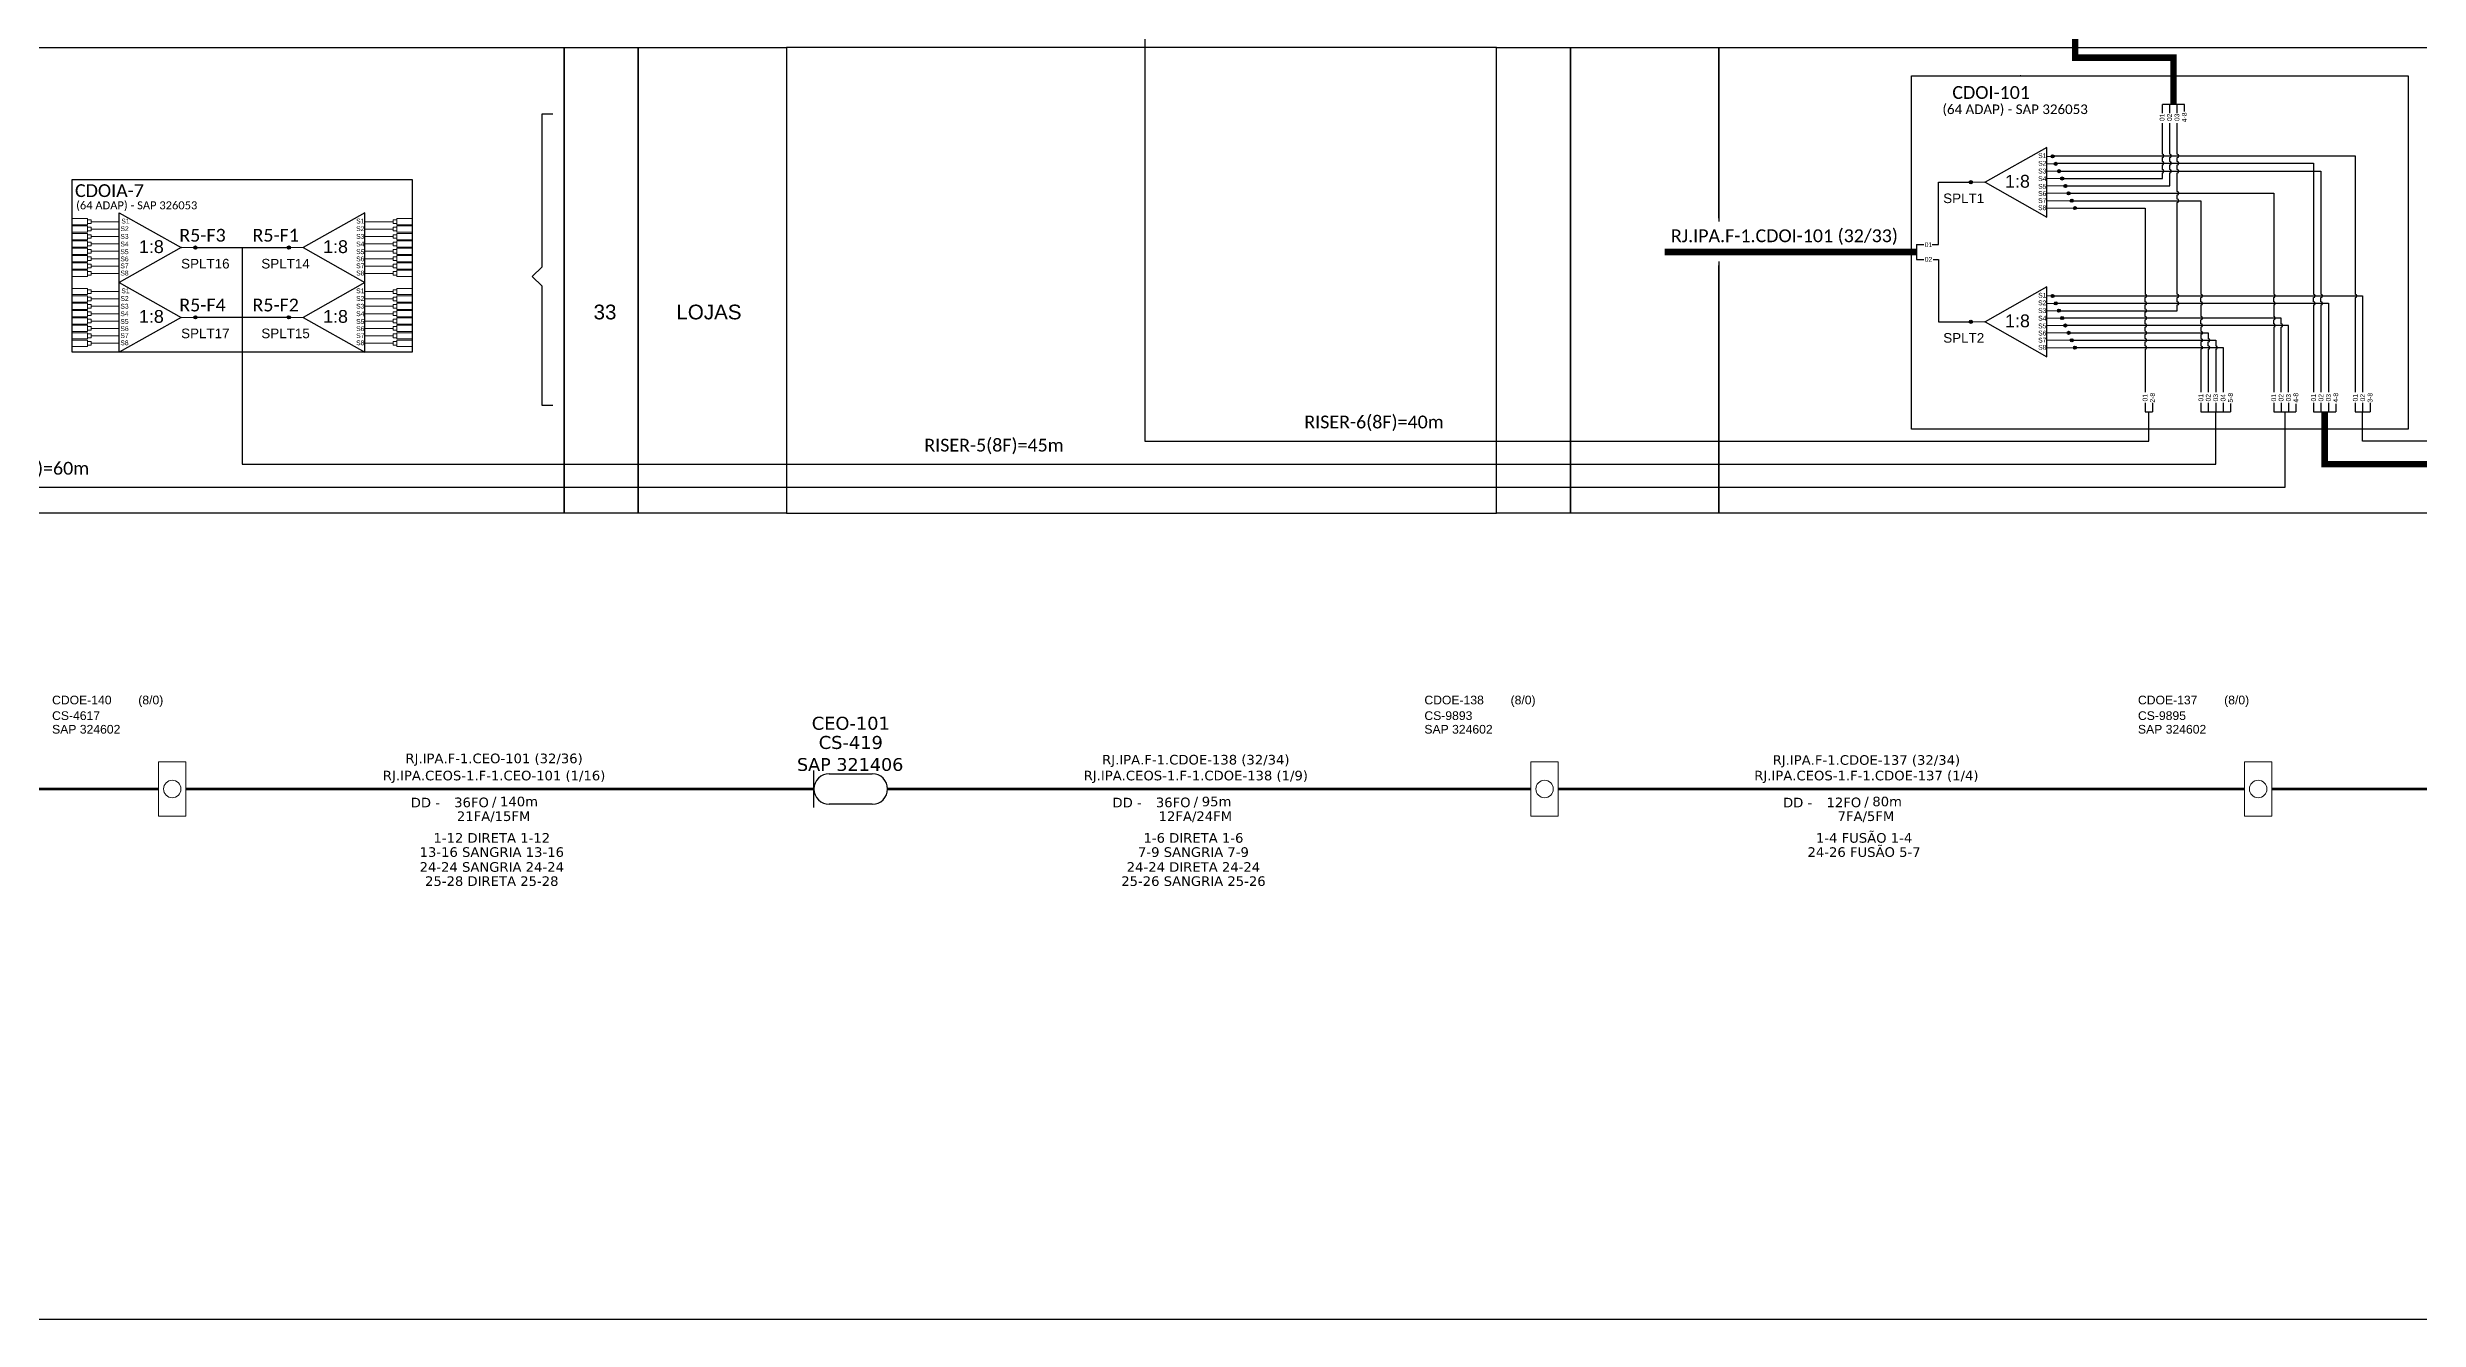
# Model space of a CAD drawing. Header units: millimetres. Extents: x 2752 to 3823, y -3651 to -2634.
# Drawn here: x 3041.8 to 3412.2, y -3651.2 to -3452.5 of the extents above; entities that cross this region are included whole.
import ezdxf
from ezdxf.enums import TextEntityAlignment as Align

# ---------------------------------------------------------------- set-up
doc = ezdxf.new("R2010")
doc.units = ezdxf.units.MM
for name, color, linetype, lineweight in [("20.0-LEGENDA DOS CDO'S", 1, 'Continuous', 0), ('20.1-CDO_INTERIOR', 1, 'Continuous', 0), ('40.1-ETIQUETAS', 1, 'Continuous', 20)]:
    doc.layers.add(name, color=color, linetype=linetype, lineweight=lineweight)
for name, color, linetype in [('20.3-CDO_CS', 1, 'Continuous'), ('20.4-CEO', 1, 'Continuous'), ('20.5-CABO EM DUTO', 1, 'Continuous')]:
    doc.layers.add(name, color=color, linetype=linetype)
doc.styles.add('ARIAL', font='arial.ttf')
doc.styles.add('siredit', font='verdana.ttf')
doc.styles.add('WMF-Calibri0', font='calibri.ttf')
doc.linetypes.add('RESERVA', pattern='A,0.5,-0.15,["RESERVA",Standard,S=0.18,R=0,X=0,Y=-0.1],-1.3', length=1.95)

# ---------------------------------------------------------------- blocks, each defined once
blk = doc.blocks.new('SPLT_1-8_DIV_DIR')
h = blk.add_hatch(color=3)
h.dxf.hatch_style = 1
edge = h.paths.add_edge_path()
edge.add_arc((12.77, 4.04), 0.242, 0, 360)
h = blk.add_hatch(color=3)
h.dxf.hatch_style = 1
edge = h.paths.add_edge_path()
edge.add_arc((13.27, 2.88), 0.242, 0, 360)
h = blk.add_hatch(color=3)
h.dxf.hatch_style = 1
edge = h.paths.add_edge_path()
edge.add_arc((13.77, 1.73), 0.242, 0, 360)
h = blk.add_hatch(color=3)
h.dxf.hatch_style = 1
edge = h.paths.add_edge_path()
edge.add_arc((14.27, 0.58), 0.242, 0, 360)
h = blk.add_hatch(color=3)
h.dxf.hatch_style = 1
edge = h.paths.add_edge_path()
edge.add_arc((14.77, -0.58), 0.242, 0, 360)
h = blk.add_hatch(color=3)
h.dxf.hatch_style = 1
edge = h.paths.add_edge_path()
edge.add_arc((15.27, -1.73), 0.242, 0, 360)
h = blk.add_hatch(color=3)
h.dxf.hatch_style = 1
edge = h.paths.add_edge_path()
edge.add_arc((15.77, -2.88), 0.242, 0, 360)
h = blk.add_hatch(color=3)
h.dxf.hatch_style = 1
edge = h.paths.add_edge_path()
edge.add_arc((16.27, -4.04), 0.242, 0, 360)
at = {"color": 1}
blk.add_lwpolyline([(11.89, 5.45), (2.22, 0), (11.89, -5.45), (11.89, 5.45)], dxfattribs=at)
at = {"color": 7, "lineweight": 0}
for points in [[(12.77, 4.04), (11.89, 4.04)], [(11.89, 2.88), (13.27, 2.88)], [(11.89, 1.73), (13.77, 1.73)], [(11.89, 0.58), (14.27, 0.58)], [(11.89, -0.58), (14.77, -0.58)], [(11.89, -1.73), (15.27, -1.73)], [(11.89, -2.88), (15.77, -2.88)], [(11.89, -4.04), (16.27, -4.04)]]:
    blk.add_lwpolyline(points, dxfattribs=at)
at = {"color": 1, "lineweight": 0}
blk.add_lwpolyline([(2.22, 0), (0, 0)], dxfattribs=at)
at = {"color": 3}
for centre in [(12.77, 4.04), (13.27, 2.88), (13.77, 1.73), (14.27, 0.58), (14.77, -0.58), (15.27, -1.73), (15.77, -2.88), (16.27, -4.04)]:
    blk.add_circle(centre, 0.242, dxfattribs=at)
at = {"color": 1, "style": 'ARIAL'}
for s, height, p in [('S1', 0.75, (10.52, 3.77)), ('1:8', 2, (5.35, -0.85)), ('S2', 0.75, (10.52, 2.58)), ('S3', 0.75, (10.52, 1.37)), ('S4', 0.75, (10.52, 0.19)), ('S5', 0.75, (10.52, -1.02)), ('S6', 0.75, (10.52, -2.14)), ('S7', 0.75, (10.52, -3.24)), ('S8', 0.75, (10.52, -4.36))]:
    blk.add_text(s, height=height, dxfattribs=at).set_placement(p)
blk = doc.blocks.new('SPLITTER_')
blk.add_point((0, 0))
at = {"style": 'ARIAL', "flags": 4}
blk.add_attdef('SPLT', (0, -3.26), '', height=1.5, dxfattribs=at)
blk = doc.blocks.new('LEG_64ADAP_ESQ')
blk.add_point((0, 0))
at = {"color": 1, "style": 'WMF-Calibri0', "flags": 4}
blk.add_attdef('CDO', (-2.58, -3.61), '', height=2, dxfattribs=at)
blk.add_attdef('MODELO', text='', height=1.5, dxfattribs=at).set_placement((-1.47, -5.97), align=Align.CENTER)
blk = doc.blocks.new('SPLT_1-8_SC-APC')
at = {"color": 1}
blk.add_lwpolyline([(-7.37, -2.1), (-17.04, -7.55), (-7.37, -13), (-7.37, -2.1)], dxfattribs=at)
at = {"color": 3, "lineweight": 0}
for points in [[(-2.99, -3.51), (-7.37, -3.51)], [(-2.41, -3.02), (-2.41, -4)], [(-2.41, -3.02), (0, -3.02)], [(-7.37, -4.66), (-2.99, -4.66)], [(-7.37, -5.82), (-2.99, -5.82)], [(-7.37, -6.97), (-2.99, -6.97)], [(-2.41, -4), (0, -4)], [(-2.41, -4.17), (-2.41, -5.16)], [(-2.41, -4.17), (0, -4.17)], [(-2.41, -5.16), (0, -5.16)], [(-2.41, -5.32), (-2.41, -6.31)], [(-2.41, -5.32), (0, -5.32)], [(-2.41, -6.31), (0, -6.31)], [(-2.41, -6.48), (-2.41, -7.46)], [(-2.41, -6.48), (0, -6.48)], [(-7.37, -8.12), (-2.99, -8.12)], [(-7.37, -9.28), (-2.99, -9.28)], [(-7.37, -10.43), (-2.99, -10.43)], [(-2.41, -7.46), (0, -7.46)], [(-2.41, -7.63), (-2.41, -8.62)], [(-2.41, -7.63), (0, -7.63)], [(-2.41, -8.62), (0, -8.62)], [(-2.41, -8.78), (-2.41, -9.77)], [(-2.41, -8.78), (0, -8.78)], [(-2.41, -9.77), (0, -9.77)], [(-2.41, -9.94), (-2.41, -10.92)], [(-2.41, -9.94), (0, -9.94)], [(-2.41, -10.92), (0, -10.92)], [(-2.41, -11.09), (-2.41, -12.08)], [(-2.41, -11.09), (0, -11.09)], [(-7.37, -11.58), (-2.99, -11.58)], [(-2.41, -12.08), (0, -12.08)]]:
    blk.add_lwpolyline(points, dxfattribs=at)
for points in [[(-2.99, -3.22), (-2.41, -3.22), (-2.41, -3.8), (-2.99, -3.8)], [(-2.99, -4.38), (-2.41, -4.38), (-2.41, -4.95), (-2.99, -4.95)], [(-2.99, -5.53), (-2.41, -5.53), (-2.41, -6.1), (-2.99, -6.1)], [(-2.99, -6.68), (-2.41, -6.68), (-2.41, -7.26), (-2.99, -7.26)], [(-2.99, -7.84), (-2.41, -7.84), (-2.41, -8.41), (-2.99, -8.41)], [(-2.99, -8.99), (-2.41, -8.99), (-2.41, -9.56), (-2.99, -9.56)], [(-2.99, -10.14), (-2.41, -10.14), (-2.41, -10.72), (-2.99, -10.72)], [(-2.99, -11.3), (-2.41, -11.3), (-2.41, -11.87), (-2.99, -11.87)]]:
    blk.add_lwpolyline(points, close=True, dxfattribs=at)
at = {"color": 1, "lineweight": 0}
blk.add_lwpolyline([(-17.04, -7.55), (-19.26, -7.55)], dxfattribs=at)
at = {"color": 1, "style": 'ARIAL'}
for s, height, p in [('S1', 0.75, (-8.74, -3.78)), ('1:8', 2, (-13.91, -8.4)), ('S2', 0.75, (-8.74, -4.97)), ('S3', 0.75, (-8.74, -6.18)), ('S4', 0.75, (-8.74, -7.36)), ('S5', 0.75, (-8.74, -8.57)), ('S6', 0.75, (-8.74, -9.69)), ('S7', 0.75, (-8.74, -10.78)), ('S8', 0.75, (-8.74, -11.9))]:
    blk.add_text(s, height=height, dxfattribs=at).set_placement(p)
blk = doc.blocks.new('CDOE_CS 1')
at = {"layer": '20.1-CDO_INTERIOR', "color": 0, "lineweight": 18}
blk.add_lwpolyline([(0, 4.25), (0, -4.25)], dxfattribs=at)
blk.add_lwpolyline([(4.25, -4.25), (4.25, 4.25), (0, 4.25), (0, -4.25)], close=True, dxfattribs=at)
blk.add_circle((2.12, 0), 1.36, dxfattribs=at)
at = {"layer": "20.0-LEGENDA DOS CDO'S", "color": 0, "style": 'ARIAL'}
for tag, p in [('CDO_N', (-16.65, 13.22)), ('CAIXA_SUBTERRANEA', (-16.65, 10.77)), ('SPLITER_1', (-16.67, 6.55)), ('SAP', (-16.65, 8.65)), ('SPLITER_2', (-16.65, 4.85)), ('1:XX', (0.18, -5.93)), ('UMS', (0.18, -7.95))]:
    blk.add_attdef(tag, p, '', height=1.36, dxfattribs=at)
blk.add_attdef('FIBRAS_UTILIZADAS', text='', height=1.36, dxfattribs=at).set_placement((-1.23, 13.22), align=Align.CENTER)
blk = doc.blocks.new('ETIQUETA_RS5F')
at = {"layer": '40.1-ETIQUETAS', "color": 0, "style": 'siredit'}
blk.add_text('/', height=1.5, dxfattribs=at).set_placement((1.55, -1.95), align=Align.MIDDLE_RIGHT)
for tag, p in [('ETIQUETA_R_PRIMARIA', (1.18, 4.1)), ('ETIQUETA_R_SECUNDARIA', (1.18, 2.1)), ('F_ATIVAS/F_MORTAS', (1.11, -4.24))]:
    blk.add_attdef(tag, text='', height=1.5, dxfattribs=at).set_placement(p, align=Align.MIDDLE_CENTER)
for tag, p in [('TIPO_CABO', (-6.62, -2.12)), ('CAP_CABO', (0.37, -2.09))]:
    blk.add_attdef(tag, text='', height=1.5, dxfattribs=at).set_placement(p, align=Align.MIDDLE_RIGHT)
blk.add_attdef('METROS', text='', height=1.5, dxfattribs=at).set_placement((2.11, -1.95), align=Align.MIDDLE_LEFT)
for tag, p in [('FUSÃO_1', (0.82, -8.39)), ('FUSÃO_2', (0.82, -10.6)), ('FUSÃO_3', (0.82, -12.93)), ('FUSÃO_4', (0.82, -15.14)), ('FUSÃO_5', (0.82, -17.16))]:
    blk.add_attdef(tag, text='', height=1.5, dxfattribs=at).set_placement(p, align=Align.CENTER)
blk = doc.blocks.new('CEO_UN')
at = {"layer": '20.4-CEO', "color": 0}
for p, q in [((-9.11, 2.39), (-2.39, 2.39)), ((-2.39, -2.39), (-9.11, -2.39))]:
    blk.add_line(p, q, dxfattribs=at)
blk.add_lwpolyline([(-11.5, -2.89), (-11.5, 2.89)], dxfattribs=at)
for centre, start, end in [((-9.11, 0), 90, 270), ((-2.39, 0), 270, 90)]:
    blk.add_arc(centre, 2.39, start, end, dxfattribs=at)
at = {"layer": '20.4-CEO', "color": 7, "style": 'siredit'}
for tag, height, p in [('NOME?', 2.03, (-5.75, 10.27)), ('LOCAL?', 2.03, (-5.75, 7.27)), ('TIPO?', 2, (-9.11, 3.89))]:
    blk.add_attdef(tag, text='', height=height, dxfattribs=at).set_placement(p, align=Align.MIDDLE_CENTER)
blk.add_attdef('FIBRAS_RESERVA', text='', height=2.03, dxfattribs=at).set_placement((-5.75, -3.97), align=Align.TOP_CENTER)
blk = doc.blocks.new('SPLT_1-8_SC-APC_ESQ')
at = {"color": 3, "lineweight": 0}
for points in [[(2.41, -3.02), (0, -3.02)], [(2.41, -3.02), (2.41, -4)], [(2.99, -3.51), (7.37, -3.51)], [(2.41, -4), (0, -4)], [(2.41, -4.17), (0, -4.17)], [(2.41, -5.16), (0, -5.16)], [(2.41, -5.32), (0, -5.32)], [(2.41, -6.31), (0, -6.31)], [(2.41, -6.48), (0, -6.48)], [(2.41, -4.17), (2.41, -5.16)], [(2.41, -5.32), (2.41, -6.31)], [(2.41, -6.48), (2.41, -7.46)], [(7.37, -4.66), (2.99, -4.66)], [(7.37, -5.82), (2.99, -5.82)], [(7.37, -6.97), (2.99, -6.97)], [(2.41, -7.46), (0, -7.46)], [(2.41, -7.63), (0, -7.63)], [(2.41, -8.62), (0, -8.62)], [(2.41, -8.78), (0, -8.78)], [(2.41, -9.77), (0, -9.77)], [(2.41, -9.94), (0, -9.94)], [(2.41, -10.92), (0, -10.92)], [(2.41, -11.09), (0, -11.09)], [(2.41, -7.63), (2.41, -8.62)], [(2.41, -8.78), (2.41, -9.77)], [(2.41, -9.94), (2.41, -10.92)], [(2.41, -11.09), (2.41, -12.08)], [(7.37, -8.12), (2.99, -8.12)], [(7.37, -9.28), (2.99, -9.28)], [(7.37, -10.43), (2.99, -10.43)], [(2.41, -12.08), (0, -12.08)], [(7.37, -11.58), (2.99, -11.58)]]:
    blk.add_lwpolyline(points, dxfattribs=at)
for points in [[(2.99, -3.22), (2.41, -3.22), (2.41, -3.8), (2.99, -3.8)], [(2.99, -4.38), (2.41, -4.38), (2.41, -4.95), (2.99, -4.95)], [(2.99, -5.53), (2.41, -5.53), (2.41, -6.1), (2.99, -6.1)], [(2.99, -6.68), (2.41, -6.68), (2.41, -7.26), (2.99, -7.26)], [(2.99, -7.84), (2.41, -7.84), (2.41, -8.41), (2.99, -8.41)], [(2.99, -8.99), (2.41, -8.99), (2.41, -9.56), (2.99, -9.56)], [(2.99, -10.14), (2.41, -10.14), (2.41, -10.72), (2.99, -10.72)], [(2.99, -11.3), (2.41, -11.3), (2.41, -11.87), (2.99, -11.87)]]:
    blk.add_lwpolyline(points, close=True, dxfattribs=at)
at = {"color": 1}
blk.add_lwpolyline([(7.37, -2.1), (17.04, -7.55), (7.37, -13), (7.37, -2.1)], dxfattribs=at)
at = {"color": 1, "lineweight": 0}
blk.add_lwpolyline([(17.04, -7.55), (19.26, -7.55)], dxfattribs=at)
at = {"color": 1, "style": 'ARIAL'}
for s, height, p in [('S1', 0.75, (7.7, -3.78)), ('S3', 0.75, (7.55, -6.18)), ('S4', 0.75, (7.55, -7.36)), ('S2', 0.75, (7.56, -4.97)), ('1:8', 2, (10.45, -8.4)), ('S5', 0.75, (7.55, -8.57)), ('S6', 0.75, (7.55, -9.69)), ('S7', 0.75, (7.55, -10.78)), ('S8', 0.75, (7.55, -11.9))]:
    blk.add_text(s, height=height, dxfattribs=at).set_placement(p)

msp = doc.modelspace()

# ---------------------------------------------------------------- hatches: boundary and pattern name
h = msp.add_hatch(color=3)
h.dxf.hatch_style = 1
edge = h.paths.add_edge_path()
edge.add_arc((3342.27, -3473.57), 0.256, 0, 360)
h = msp.add_hatch(color=3)
h.dxf.hatch_style = 1
edge = h.paths.add_edge_path()
edge.add_arc((3064.89, -3483.78), 0.256, 0, 360)
h = msp.add_hatch(color=3)
h.dxf.hatch_style = 1
edge = h.paths.add_edge_path()
edge.add_arc((3079.5, -3483.78), 0.256, 0, 360)
h = msp.add_hatch(color=3)
h.dxf.hatch_style = 1
edge = h.paths.add_edge_path()
edge.add_arc((3064.89, -3494.67), 0.256, 0, 360)
h = msp.add_hatch(color=3)
h.dxf.hatch_style = 1
edge = h.paths.add_edge_path()
edge.add_arc((3079.5, -3494.67), 0.256, 0, 360)
h = msp.add_hatch(color=3)
h.dxf.hatch_style = 1
edge = h.paths.add_edge_path()
edge.add_arc((3342.27, -3495.37), 0.256, 0, 360)

# ---------------------------------------------------------------- linework, layer by layer
at = {"color": 3}
msp.add_line((3072.2, -3483.78), (3079.5, -3483.78), dxfattribs=at)
for points in [[(2752.43, -2728.4), (3822.83, -2728.4), (3822.83, -3651.23), (2752.43, -3651.23)], [(3122.51, -3452.51), (3134.09, -3452.51), (3134.09, -3525.25), (3122.51, -3525.25)], [(3134.09, -3452.51), (3157.23, -3452.51), (3157.23, -3525.25), (3134.09, -3525.25)], [(3268.18, -3452.51), (3279.75, -3452.51), (3279.75, -3525.25), (3268.18, -3525.25)]]:
    msp.add_lwpolyline(points, close=True)
at = {"color": 6, "const_width": 1}
msp.add_lwpolyline([(3649.9, -3268.02), (3649.9, -3517.61), (3397.55, -3517.62), (3397.55, -3509.41)], dxfattribs=at)
at = {"color": 5}
for points in [[(3504.24, -3268.02), (3504.24, -3514), (3403.48, -3514), (3403.48, -3509.41)], [(3354.81, -3469.45), (3402.33, -3469.45), (3402.33, -3491.07)], [(3355.03, -3491.33), (3403.48, -3491.33), (3403.48, -3506.36)], [(3402.33, -3491.59), (3402.33, -3506.36)], [(3402.33, -3508.04), (3402.33, -3509.41)], [(3403.48, -3508.04), (3403.48, -3509.41)], [(3402.33, -3509.41), (3404.64, -3509.41)]]:
    msp.add_lwpolyline(points, dxfattribs=at)
at = {"color": 7, "const_width": 1}
msp.add_lwpolyline([(3358.56, -3272.81), (3358.56, -3454.11), (3373.93, -3454.11), (3373.93, -3461.43)], dxfattribs=at)
at = {"color": 4}
for points in [[(3213.23, -3437.3), (3213.23, -3514), (3370.06, -3514), (3370.06, -3509.41)], [(3358.53, -3477.61), (3369.49, -3477.61), (3369.49, -3491.07)], [(3369.49, -3499.66), (3369.49, -3506.36)], [(3369.49, -3508.04), (3369.49, -3509.41)], [(3369.49, -3509.41), (3370.64, -3509.41)]]:
    msp.add_lwpolyline(points, dxfattribs=at)
for points in [[(3011.57, -3452.51), (3122.51, -3452.51), (3122.51, -3525.25), (3011.57, -3525.25), (3011.57, -3452.51)], [(3157.23, -3452.51), (3157.23, -3525.25), (3268.18, -3525.25), (3268.18, -3452.51), (3157.23, -3452.51)], [(3302.9, -3485.93), (3302.9, -3525.25), (3279.75, -3525.25), (3279.75, -3452.51), (3302.9, -3452.51), (3302.9, -3479.7)], [(3302.9, -3452.51), (3413.84, -3452.51), (3413.84, -3525.25), (3302.9, -3525.25), (3302.9, -3486.59)], [(3302.9, -3479.17), (3302.9, -3452.51)], [(3375.66, -3461.43), (3372.19, -3461.43)], [(3372.19, -3462.8), (3372.19, -3461.43)], [(3373.35, -3462.8), (3373.35, -3461.43)], [(3374.51, -3462.8), (3374.51, -3461.43)], [(3372.19, -3469.2), (3372.19, -3464.35)], [(3373.35, -3469.2), (3373.35, -3464.35)], [(3374.51, -3469.2), (3374.51, -3464.35)], [(3356.53, -3472.99), (3372.19, -3472.99), (3372.19, -3472.1)], [(3357.03, -3474.15), (3373.35, -3474.15), (3373.35, -3472.1)], [(3374.51, -3475.04), (3374.51, -3472.1)], [(3374.51, -3491.07), (3374.51, -3476.71)], [(3356.03, -3493.64), (3374.51, -3493.64), (3374.51, -3492.74)]]:
    msp.add_lwpolyline(points)
at = {"color": 1}
for points in [[(3333, -3456.94), (3410.6, -3456.94), (3410.6, -3512.15), (3333, -3512.15)], [(3045.63, -3473.14), (3098.76, -3473.14), (3098.76, -3500.12), (3045.63, -3500.12)]]:
    msp.add_lwpolyline(points, close=True, dxfattribs=at)
at = {"color": 3}
for points in [[(3120.74, -3508.45), (3119.09, -3508.45), (3119.08, -3489.78), (3117.52, -3488.27), (3119.09, -3486.76), (3119.09, -3462.89), (3120.74, -3462.89)], [(3336.23, -3483.32), (3337.22, -3483.32), (3337.22, -3473.57), (3342.27, -3473.57)], [(3358.03, -3476.45), (3378.21, -3476.45), (3378.21, -3491.07)], [(3064.89, -3483.78), (3072.2, -3483.78)], [(3072.2, -3483.78), (3072.2, -3517.62), (3380.52, -3517.62), (3380.52, -3509.41)], [(3333.8, -3483.32), (3334.92, -3483.32)], [(3378.21, -3492.74), (3378.21, -3494.53)], [(3064.89, -3494.67), (3072.2, -3494.67)], [(3072.2, -3494.67), (3079.5, -3494.67)], [(3357.53, -3497.09), (3379.36, -3497.09), (3379.36, -3497.99)], [(3358.03, -3498.25), (3380.52, -3498.25), (3380.52, -3499.14)], [(3358.53, -3499.4), (3381.68, -3499.4), (3381.68, -3506.36)], [(3378.21, -3499.66), (3378.21, -3506.36)], [(3379.36, -3499.66), (3379.36, -3506.36)], [(3380.52, -3499.66), (3380.52, -3506.36)], [(3378.21, -3508.04), (3378.21, -3509.41)], [(3378.21, -3509.41), (3382.83, -3509.41)]]:
    msp.add_lwpolyline(points, dxfattribs=at)
at = {"color": 8, "linetype": 'RESERVA', "ltscale": 3}
for points in [[(3375.66, -3462.53), (3375.66, -3461.43)], [(3370.64, -3508.04), (3370.64, -3509.41)], [(3379.36, -3508.04), (3379.36, -3509.41)], [(3380.52, -3508.04), (3380.52, -3509.41)], [(3381.68, -3508.04), (3381.68, -3509.41)], [(3390.74, -3508.04), (3390.74, -3509.41)], [(3391.89, -3508.04), (3391.89, -3509.41)], [(3382.83, -3508.14), (3382.83, -3509.41)], [(3393.05, -3508.17), (3393.05, -3509.41)], [(3399.28, -3508.17), (3399.28, -3509.41)]]:
    msp.add_lwpolyline(points, dxfattribs=at)
at = {"color": 6}
for points in [[(3355.76, -3470.61), (3395.81, -3470.61), (3395.81, -3491.07)], [(3356.03, -3471.84), (3396.97, -3471.84), (3396.97, -3491.07)], [(3355.53, -3492.48), (3398.13, -3492.48), (3398.13, -3506.36)], [(3395.81, -3492.74), (3395.81, -3506.36)], [(3396.97, -3492.74), (3396.97, -3506.36)], [(3395.81, -3508.04), (3395.81, -3509.41)], [(3396.97, -3508.04), (3396.97, -3509.41)], [(3398.13, -3508.04), (3398.13, -3509.41)], [(3395.81, -3509.41), (3399.28, -3509.41)]]:
    msp.add_lwpolyline(points, dxfattribs=at)
for points in [[(3372.19, -3472.1, 1), (3372.19, -3471.59), (3372.19, -3470.86, 1), (3372.19, -3470.35), (3372.19, -3469.71, 1), (3372.19, -3469.2)], [(3373.35, -3472.1, 1), (3373.35, -3471.59), (3373.35, -3470.86, 1), (3373.35, -3470.35), (3373.35, -3469.71, 1), (3373.35, -3469.2)], [(3374.51, -3472.1, 1), (3374.51, -3471.59), (3374.51, -3470.86, 1), (3374.51, -3470.35), (3374.51, -3469.71, 1), (3374.51, -3469.2)], [(3374.51, -3476.71, 1), (3374.51, -3476.2), (3374.51, -3475.56, 1), (3374.51, -3475.04)], [(3374.51, -3492.74, 1), (3374.51, -3492.23), (3374.51, -3491.59, 1), (3374.51, -3491.07)]]:
    msp.add_lwpolyline(points, format="xyb")
at = {"color": 1}
for points in [[(3098.76, -3500.12), (3098.76, -3500.12), (3098.76, -3500.12), (3045.63, -3500.12), (3045.63, -3476.23), (3045.63, -3476.23)], [(3333.8, -3483.32), (3333.8, -3485.62)]]:
    msp.add_lwpolyline(points, dxfattribs=at)
at = {"color": 20}
for points in [[(3357.53, -3475.3), (3389.58, -3475.3), (3389.58, -3491.07)], [(3391.31, -3509.41), (3391.31, -3521.23), (2876.15, -3521.23), (2876.15, -3483.78)], [(3389.58, -3492.74), (3389.58, -3494.53)], [(3390.74, -3495.68), (3390.74, -3494.79), (3356.53, -3494.79)], [(3391.89, -3506.36), (3391.89, -3495.94), (3357.03, -3495.94)], [(3389.58, -3496.2), (3389.58, -3506.36)], [(3390.74, -3506.36), (3390.74, -3496.2)], [(3389.58, -3508.04), (3389.58, -3509.41)], [(3389.58, -3509.41), (3393.05, -3509.41)]]:
    msp.add_lwpolyline(points, dxfattribs=at)
at = {"color": 1, "const_width": 1}
msp.add_lwpolyline([(3333.8, -3484.47), (3294.46, -3484.47)], dxfattribs=at)
at = {"color": 2}
for points in [[(3333.8, -3485.62), (3334.92, -3485.62)], [(3336.38, -3485.62), (3337.23, -3485.62), (3337.23, -3495.37), (3342.27, -3495.37)]]:
    msp.add_lwpolyline(points, dxfattribs=at)
at = {"color": 4}
msp.add_lwpolyline([(3369.49, -3499.66, 1), (3369.49, -3499.14), (3369.49, -3498.5, 1), (3369.49, -3497.99), (3369.49, -3497.35, 1), (3369.49, -3496.84), (3369.49, -3496.2, 1), (3369.49, -3495.68), (3369.49, -3495.04, 1), (3369.49, -3494.53), (3369.49, -3493.89, 1), (3369.49, -3493.38), (3369.49, -3492.74, 1), (3369.49, -3492.23), (3369.49, -3491.59, 1), (3369.49, -3491.07)], format="xyb", dxfattribs=at)
at = {"color": 3}
for points in [[(3378.21, -3492.74, 1), (3378.21, -3492.23), (3378.21, -3491.59, 1), (3378.21, -3491.07)], [(3378.21, -3496.2, 1), (3378.21, -3495.68), (3378.21, -3495.04, 1), (3378.21, -3494.53)], [(3378.21, -3496.2), (3378.21, -3496.84, -1), (3378.21, -3497.35), (3378.21, -3497.99, -1), (3378.21, -3498.5), (3378.21, -3499.14, -1), (3378.21, -3499.66, 1)], [(3379.36, -3499.66, 1), (3379.36, -3499.14), (3379.36, -3498.5, 1), (3379.36, -3497.99)], [(3380.52, -3499.66, 1), (3380.52, -3499.14)]]:
    msp.add_lwpolyline(points, format="xyb", dxfattribs=at)
at = {"color": 20}
for points in [[(3389.58, -3492.74, 1), (3389.58, -3492.23), (3389.58, -3491.59, 1), (3389.58, -3491.07)], [(3389.58, -3496.2, 1), (3389.58, -3495.68), (3389.58, -3495.04, 1), (3389.58, -3494.53)], [(3390.74, -3496.2, 1), (3390.74, -3495.68)]]:
    msp.add_lwpolyline(points, format="xyb", dxfattribs=at)
at = {"color": 6}
for points in [[(3395.81, -3492.74, 1), (3395.81, -3492.23), (3395.81, -3491.59, 1), (3395.81, -3491.07)], [(3396.97, -3492.74, 1), (3396.97, -3492.23), (3396.97, -3491.59, 1), (3396.97, -3491.07)]]:
    msp.add_lwpolyline(points, format="xyb", dxfattribs=at)
at = {"color": 5}
msp.add_lwpolyline([(3402.33, -3491.59, 1), (3402.33, -3491.07)], format="xyb", dxfattribs=at)
at = {"color": 8}
msp.add_lwpolyline([(3404.64, -3508.04), (3404.64, -3509.41)], dxfattribs=at)
at = {"color": 3}
for centre in [(3342.27, -3473.57), (3064.89, -3483.78), (3079.5, -3483.78), (3064.89, -3494.67), (3079.5, -3494.67), (3342.27, -3495.37)]:
    msp.add_circle(centre, 0.256, dxfattribs=at)
msp.add_point((3062.67, -3483.78))
at = {"layer": '20.5-CABO EM DUTO', "const_width": 0.4}
for points in [[(2955.51, -3568.35), (3059.16, -3568.35)], [(3063.41, -3568.35), (3161.54, -3568.35)], [(3173.04, -3568.35), (3273.55, -3568.35)], [(3277.8, -3568.35), (3385.04, -3568.35)], [(3389.29, -3568.35), (3490.3, -3568.35)]]:
    msp.add_lwpolyline(points, dxfattribs=at)

# ---------------------------------------------------------------- block references
ref = msp.add_blockref('LEG_64ADAP_ESQ', (3350.03, -3456.94))
ref.add_attrib('CDO', 'CDOI-101', (3339.38, -3460.55), dxfattribs={"color": 1, "height": 2, "style": 'WMF-Calibri0'})
ref.add_attrib('MODELO', '(64 ADAP) - SAP 326053', dxfattribs={"color": 1, "height": 1.5, "style": 'WMF-Calibri0'}).set_placement((3349.19, -3462.92), align=Align.CENTER)
for name, p in [('SPLT_1-8_DIV_DIR', (3342.27, -3473.57)), ('SPLT_1-8_SC-APC_ESQ', (3045.63, -3476.23)), ('SPLT_1-8_SC-APC_ESQ', (3045.63, -3487.13)), ('SPLT_1-8_DIV_DIR', (3342.27, -3495.37))]:
    msp.add_blockref(name, p)
ref = msp.add_blockref('SPLITTER_', (3344.49, -3473.57), dxfattribs=dict(xscale=-1))
ref.add_attrib('SPLT', 'SPLT1', (3337.95, -3476.83), dxfattribs={"height": 1.5, "style": 'ARIAL'})
at = {"color": 3}
for p in [(3098.76, -3476.23), (3098.76, -3487.13)]:
    msp.add_blockref('SPLT_1-8_SC-APC', p, dxfattribs=at)
ref = msp.add_blockref('SPLITTER_', (3344.49, -3495.37), dxfattribs=dict(xscale=-1))
ref.add_attrib('SPLT', 'SPLT2', (3337.96, -3498.63), dxfattribs={"height": 1.5, "style": 'ARIAL'})
at = {"layer": '20.3-CDO_CS'}
ref = msp.add_blockref('CDOE_CS 1', (3059.16, -3568.35), dxfattribs=at)
ref.add_attrib('CDO_N', 'CDOE-140', (3042.51, -3555.13), dxfattribs={"layer": "20.0-LEGENDA DOS CDO'S", "color": 0, "height": 1.36, "style": 'ARIAL'})
ref.add_attrib('FIBRAS_UTILIZADAS', '(8/0)', dxfattribs={"layer": "20.0-LEGENDA DOS CDO'S", "color": 0, "height": 1.36, "style": 'ARIAL'}).set_placement((3057.93, -3555.13), align=Align.CENTER)
ref.add_attrib('CAIXA_SUBTERRANEA', 'CS-4617', (3042.51, -3557.57), dxfattribs={"layer": "20.0-LEGENDA DOS CDO'S", "color": 0, "height": 1.36, "style": 'ARIAL'})
ref.add_attrib('SAP', 'SAP 324602', (3042.51, -3559.7), dxfattribs={"layer": "20.0-LEGENDA DOS CDO'S", "color": 0, "height": 1.36, "style": 'ARIAL'})
ref = msp.add_blockref('CDOE_CS 1', (3273.55, -3568.35), dxfattribs=at)
ref.add_attrib('CDO_N', 'CDOE-138', (3256.9, -3555.13), dxfattribs={"layer": "20.0-LEGENDA DOS CDO'S", "color": 0, "height": 1.36, "style": 'ARIAL'})
ref.add_attrib('FIBRAS_UTILIZADAS', '(8/0)', dxfattribs={"layer": "20.0-LEGENDA DOS CDO'S", "color": 0, "height": 1.36, "style": 'ARIAL'}).set_placement((3272.32, -3555.13), align=Align.CENTER)
ref.add_attrib('CAIXA_SUBTERRANEA', 'CS-9893', (3256.9, -3557.57), dxfattribs={"layer": "20.0-LEGENDA DOS CDO'S", "color": 0, "height": 1.36, "style": 'ARIAL'})
ref.add_attrib('SAP', 'SAP 324602', (3256.9, -3559.7), dxfattribs={"layer": "20.0-LEGENDA DOS CDO'S", "color": 0, "height": 1.36, "style": 'ARIAL'})
ref = msp.add_blockref('CDOE_CS 1', (3385.04, -3568.35), dxfattribs=at)
ref.add_attrib('CDO_N', 'CDOE-137', (3368.38, -3555.13), dxfattribs={"layer": "20.0-LEGENDA DOS CDO'S", "color": 0, "height": 1.36, "style": 'ARIAL'})
ref.add_attrib('FIBRAS_UTILIZADAS', '(8/0)', dxfattribs={"layer": "20.0-LEGENDA DOS CDO'S", "color": 0, "height": 1.36, "style": 'ARIAL'}).set_placement((3383.8, -3555.13), align=Align.CENTER)
ref.add_attrib('CAIXA_SUBTERRANEA', 'CS-9895', (3368.38, -3557.57), dxfattribs={"layer": "20.0-LEGENDA DOS CDO'S", "color": 0, "height": 1.36, "style": 'ARIAL'})
ref.add_attrib('SAP', 'SAP 324602', (3368.38, -3559.7), dxfattribs={"layer": "20.0-LEGENDA DOS CDO'S", "color": 0, "height": 1.36, "style": 'ARIAL'})
at = {"layer": '20.4-CEO'}
ref = msp.add_blockref('CEO_UN', (3173.04, -3568.35), dxfattribs=at)
ref.add_attrib('NOME?', 'CEO-101', dxfattribs={"color": 7, "height": 2.028, "style": 'siredit'}).set_placement((3167.29, -3558.08), align=Align.MIDDLE_CENTER)
ref.add_attrib('LOCAL?', 'CS-419', dxfattribs={"color": 7, "height": 2.028, "style": 'siredit'}).set_placement((3167.29, -3561.08), align=Align.MIDDLE_CENTER)
ref.add_attrib('TIPO?', 'SAP 321406', dxfattribs={"color": 7, "height": 2, "style": 'siredit'}).set_placement((3167.19, -3564.52), align=Align.MIDDLE_CENTER)
at = {"layer": '40.1-ETIQUETAS'}
ref = msp.add_blockref('ETIQUETA_RS5F', (3110.38, -3568.35), dxfattribs=at)
ref.add_attrib('ETIQUETA_R_PRIMARIA', 'RJ.IPA.F-1.CEO-101 (32/36)', dxfattribs={"color": 0, "height": 1.5, "style": 'siredit'}).set_placement((3111.56, -3563.57), align=Align.MIDDLE_CENTER)
ref.add_attrib('ETIQUETA_R_SECUNDARIA', 'RJ.IPA.CEOS-1.F-1.CEO-101 (1/16)', dxfattribs={"color": 0, "height": 1.5, "style": 'siredit'}).set_placement((3111.56, -3566.25), align=Align.MIDDLE_CENTER)
ref.add_attrib('TIPO_CABO', 'DD - ', dxfattribs={"color": 0, "height": 1.5, "style": 'siredit'}).set_placement((3103.76, -3570.47), align=Align.MIDDLE_RIGHT)
ref.add_attrib('CAP_CABO', '36FO', dxfattribs={"color": 0, "height": 1.5, "style": 'siredit'}).set_placement((3110.75, -3570.44), align=Align.MIDDLE_RIGHT)
ref.add_attrib('METROS', '140m', dxfattribs={"color": 0, "height": 1.5, "style": 'siredit'}).set_placement((3112.49, -3570.3), align=Align.MIDDLE_LEFT)
ref.add_attrib('F_ATIVAS/F_MORTAS', '21FA/15FM', dxfattribs={"color": 0, "height": 1.5, "style": 'siredit'}).set_placement((3111.49, -3572.6), align=Align.MIDDLE_CENTER)
ref.add_attrib('FUSÃO_1', '1-12 DIRETA 1-12', dxfattribs={"color": 0, "height": 1.5, "style": 'siredit'}).set_placement((3111.2, -3576.74), align=Align.CENTER)
ref.add_attrib('FUSÃO_2', '13-16 SANGRIA 13-16', dxfattribs={"color": 0, "height": 1.5, "style": 'siredit'}).set_placement((3111.2, -3578.95), align=Align.CENTER)
ref.add_attrib('FUSÃO_3', '24-24 SANGRIA 24-24', dxfattribs={"color": 0, "height": 1.5, "style": 'siredit'}).set_placement((3111.2, -3581.28), align=Align.CENTER)
ref.add_attrib('FUSÃO_4', '25-28 DIRETA 25-28', dxfattribs={"color": 0, "height": 1.5, "style": 'siredit'}).set_placement((3111.2, -3583.49), align=Align.CENTER)
ref = msp.add_blockref('ETIQUETA_RS5F', (3220, -3568.35), dxfattribs=at)
ref.add_attrib('ETIQUETA_R_PRIMARIA', 'RJ.IPA.F-1.CDOE-138 (32/34)', dxfattribs={"color": 0, "height": 1.5, "style": 'siredit'}).set_placement((3221.19, -3563.77), align=Align.MIDDLE_CENTER)
ref.add_attrib('ETIQUETA_R_SECUNDARIA', 'RJ.IPA.CEOS-1.F-1.CDOE-138 (1/9)', dxfattribs={"color": 0, "height": 1.5, "style": 'siredit'}).set_placement((3221.19, -3566.25), align=Align.MIDDLE_CENTER)
ref.add_attrib('TIPO_CABO', 'DD - ', dxfattribs={"color": 0, "height": 1.5, "style": 'siredit'}).set_placement((3213.39, -3570.47), align=Align.MIDDLE_RIGHT)
ref.add_attrib('CAP_CABO', '36FO', dxfattribs={"color": 0, "height": 1.5, "style": 'siredit'}).set_placement((3220.37, -3570.44), align=Align.MIDDLE_RIGHT)
ref.add_attrib('METROS', '95m', dxfattribs={"color": 0, "height": 1.5, "style": 'siredit'}).set_placement((3222.12, -3570.3), align=Align.MIDDLE_LEFT)
ref.add_attrib('F_ATIVAS/F_MORTAS', '12FA/24FM', dxfattribs={"color": 0, "height": 1.5, "style": 'siredit'}).set_placement((3221.12, -3572.6), align=Align.MIDDLE_CENTER)
ref.add_attrib('FUSÃO_1', '1-6 DIRETA 1-6', dxfattribs={"color": 0, "height": 1.5, "style": 'siredit'}).set_placement((3220.82, -3576.74), align=Align.CENTER)
ref.add_attrib('FUSÃO_2', '7-9 SANGRIA 7-9', dxfattribs={"color": 0, "height": 1.5, "style": 'siredit'}).set_placement((3220.82, -3578.95), align=Align.CENTER)
ref.add_attrib('FUSÃO_3', '24-24 DIRETA 24-24', dxfattribs={"color": 0, "height": 1.5, "style": 'siredit'}).set_placement((3220.82, -3581.28), align=Align.CENTER)
ref.add_attrib('FUSÃO_4', '25-26 SANGRIA 25-26', dxfattribs={"color": 0, "height": 1.5, "style": 'siredit'}).set_placement((3220.82, -3583.49), align=Align.CENTER)
ref = msp.add_blockref('ETIQUETA_RS5F', (3324.77, -3568.35), dxfattribs=at)
ref.add_attrib('ETIQUETA_R_PRIMARIA', 'RJ.IPA.F-1.CDOE-137 (32/34)', dxfattribs={"color": 0, "height": 1.5, "style": 'siredit'}).set_placement((3325.95, -3563.82), align=Align.MIDDLE_CENTER)
ref.add_attrib('ETIQUETA_R_SECUNDARIA', 'RJ.IPA.CEOS-1.F-1.CDOE-137 (1/4)', dxfattribs={"color": 0, "height": 1.5, "style": 'siredit'}).set_placement((3325.95, -3566.25), align=Align.MIDDLE_CENTER)
ref.add_attrib('TIPO_CABO', 'DD - ', dxfattribs={"color": 0, "height": 1.5, "style": 'siredit'}).set_placement((3318.15, -3570.47), align=Align.MIDDLE_RIGHT)
ref.add_attrib('CAP_CABO', '12FO', dxfattribs={"color": 0, "height": 1.5, "style": 'siredit'}).set_placement((3325.14, -3570.44), align=Align.MIDDLE_RIGHT)
ref.add_attrib('METROS', '80m', dxfattribs={"color": 0, "height": 1.5, "style": 'siredit'}).set_placement((3326.88, -3570.3), align=Align.MIDDLE_LEFT)
ref.add_attrib('F_ATIVAS/F_MORTAS', '7FA/5FM', dxfattribs={"color": 0, "height": 1.5, "style": 'siredit'}).set_placement((3325.88, -3572.6), align=Align.MIDDLE_CENTER)
ref.add_attrib('FUSÃO_1', '1-4 FUSÃO 1-4', dxfattribs={"color": 0, "height": 1.5, "style": 'siredit'}).set_placement((3325.59, -3576.74), align=Align.CENTER)
ref.add_attrib('FUSÃO_2', '24-26 FUSÃO 5-7', dxfattribs={"color": 0, "height": 1.5, "style": 'siredit'}).set_placement((3325.59, -3578.95), align=Align.CENTER)

# ---------------------------------------------------------------- texts
at = {"style": 'ARIAL'}
for s, p in [('01', (3372.15, -3463.43)), ('02', (3373.31, -3463.43)), ('03', (3374.47, -3463.43)), ('4-8', (3375.62, -3463.43)), ('01', (3369.49, -3507.23)), ('2-8', (3370.64, -3507.23)), ('01', (3378.21, -3507.23)), ('02', (3379.36, -3507.23)), ('03', (3380.52, -3507.23)), ('04', (3381.68, -3507.23)), ('5-8', (3382.83, -3507.23)), ('01', (3389.58, -3507.23)), ('02', (3390.74, -3507.23)), ('03', (3391.89, -3507.23)), ('4-8', (3393.05, -3507.23)), ('01', (3395.81, -3507.23)), ('02', (3396.97, -3507.23)), ('03', (3398.13, -3507.23)), ('4-8', (3399.28, -3507.23)), ('01', (3402.33, -3507.23)), ('02', (3403.48, -3507.23)), ('3-8', (3404.64, -3507.23))]:
    msp.add_text(s, height=0.75, rotation=90, dxfattribs=at).set_placement(p, align=Align.MIDDLE_CENTER)
at = {"color": 1, "style": 'WMF-Calibri0'}
for s, p in [('CDOIA-7', (3046.09, -3475.88)), ('RJ.IPA.F-1.CDOI-101 (32/33)', (3295.42, -3482.93))]:
    msp.add_text(s, height=2, dxfattribs=at).set_placement(p)
msp.add_text('(64 ADAP) - SAP 326053', height=1.25, dxfattribs=at).set_placement((3055.73, -3477.8), align=Align.CENTER)
at = {"color": 3, "style": 'WMF-Calibri0'}
for s, p in [('R5-F3', (3062.39, -3482.85)), ('R5-F1', (3073.82, -3482.85)), ('R5-F4', (3062.39, -3493.75)), ('R5-F2', (3073.82, -3493.75)), ('RISER-5(8F)=45m', (3178.78, -3515.64))]:
    msp.add_text(s, height=2, dxfattribs=at).set_placement(p)
at = {"style": 'ARIAL'}
for s, p in [('SPLT16', (3062.67, -3487.04)), ('SPLT14', (3075.2, -3487.04)), ('SPLT17', (3062.67, -3497.93)), ('SPLT15', (3075.2, -3497.93))]:
    msp.add_text(s, height=1.5, dxfattribs=at).set_placement(p)
for s, height, p in [('01', 0.75, (3335.65, -3483.32)), ('02', 0.75, (3335.65, -3485.62)), ('33', 2.3, (3128.89, -3493.84)), ('LOJAS', 2.3, (3145.13, -3493.84))]:
    msp.add_text(s, height=height, dxfattribs=at).set_placement(p, align=Align.MIDDLE_CENTER)
at = {"color": 4, "style": 'WMF-Calibri0'}
msp.add_text('RISER-6(8F)=40m', height=2, dxfattribs=at).set_placement((3238.15, -3512.02))
at = {"color": 20, "style": 'WMF-Calibri0'}
msp.add_text('RISER-4(8F)=60m', height=2, dxfattribs=at).set_placement((3026.54, -3519.25))

doc.saveas('drawing.dxf')
